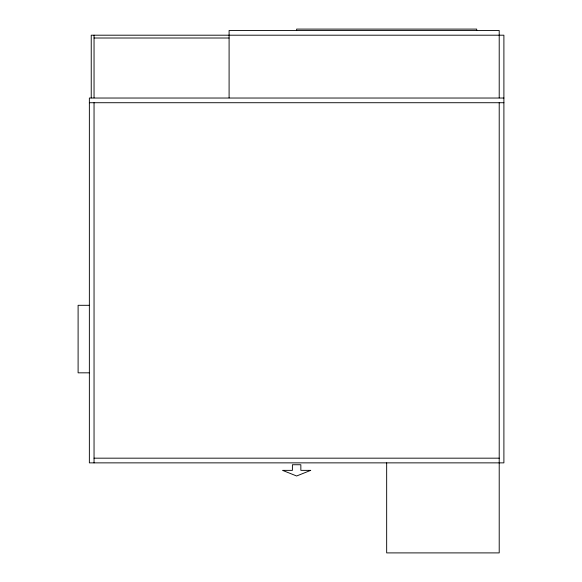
<?xml version="1.0" encoding="UTF-8"?>
<svg xmlns="http://www.w3.org/2000/svg" width="582" height="582" viewBox="0 0 582 582"><rect width="100%" height="100%" fill="white"/><g stroke="black" fill="none" stroke-linecap="round" stroke-linejoin="round"><path stroke-width="0.87" d="M94.044 38.012L229.097 38.012M503.896 98.031L89.359 98.031L89.359 462.865L503.896 462.865L503.896 35.196L91.236 35.196L91.236 97.82M89.359 102.723L503.896 102.723M89.359 305.303L78.104 305.303L78.104 372.829L89.359 372.829M94.044 458.172L499.211 458.172M499.211 97.849L499.211 30.504L229.097 30.504L229.097 97.82M499.211 102.723L499.211 552.9L386.666 552.9L386.666 462.865M476.702 30.504L476.702 29.1L296.631 29.1L296.631 30.504M94.044 35.196L94.044 97.82M94.044 102.723L94.044 462.865M310.693 470.365L296.631 475.996L282.561 470.365L292.404 470.365L292.404 464.742L300.85 464.742L300.85 470.365L310.693 470.365"/></g></svg>
